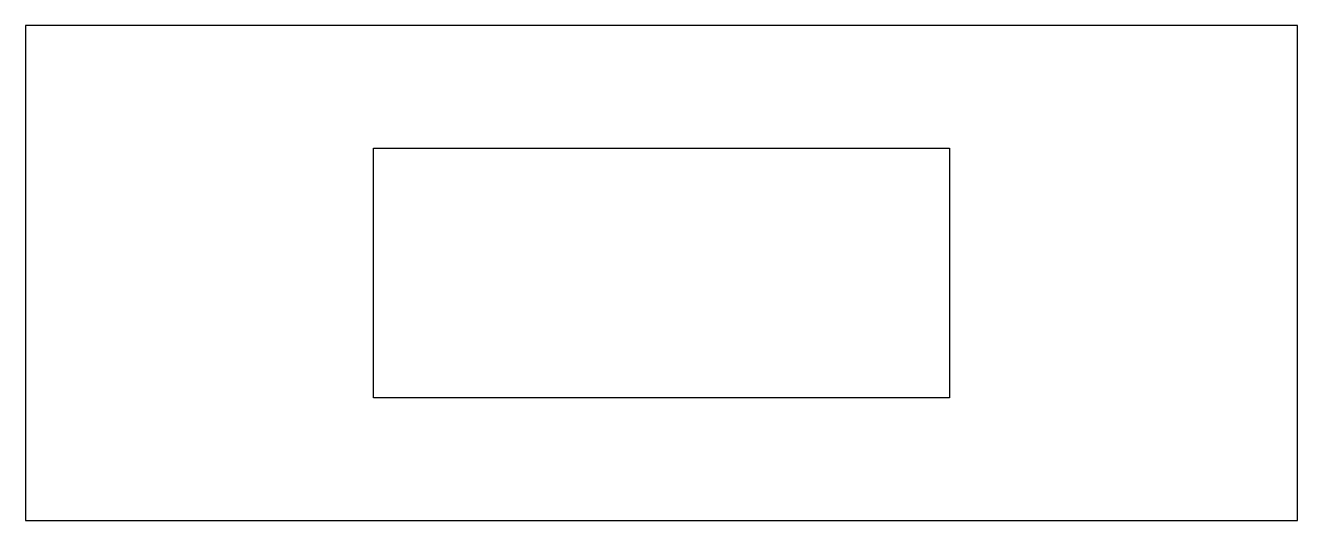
# Model space of a CAD drawing. Header units: millimetres. Extents: x -13.2 to 13.2, y -5.2 to 5.2.
import ezdxf

# ---------------------------------------------------------------- set-up
doc = ezdxf.new("R2010")
doc.units = ezdxf.units.MM
doc.layers.add('CUT', color=1, linetype='Continuous')

msp = doc.modelspace()

# ---------------------------------------------------------------- linework, layer by layer
at = {"layer": 'CUT'}
for p, q in [((13.25, 5.15, 1.51), (-13.25, 5.15, 1.51)), ((-13.25, 5.15, 1.51), (-13.25, -5.15, 1.51)), ((13.25, -5.15, 1.51), (13.25, 5.15, 1.51)), ((-6, -2.6, 1.51), (-6, 2.6, 1.51)), ((-6, 2.6, 1.51), (6, 2.6, 1.51)), ((6, 2.6, 1.51), (6, -2.6, 1.51)), ((6, -2.6, 1.51), (-6, -2.6, 1.51)), ((-13.25, -5.15, 1.51), (13.25, -5.15, 1.51))]:
    msp.add_line(p, q, dxfattribs=at)

doc.saveas('drawing.dxf')
